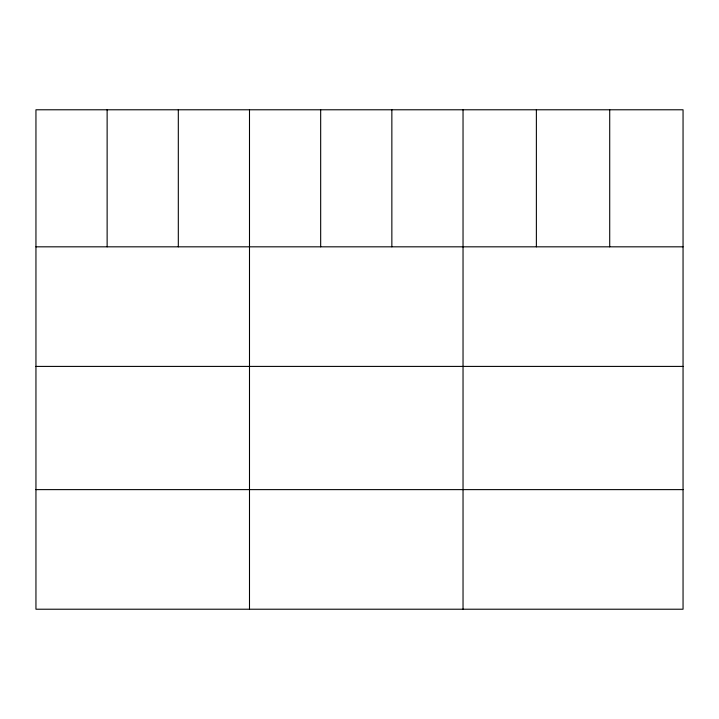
<?xml version="1.0" encoding="UTF-8"?>
<svg xmlns="http://www.w3.org/2000/svg" width="719" height="719" viewBox="0 0 719 719"><rect width="100%" height="100%" fill="white"/><g stroke="black" fill="none" stroke-linecap="round" stroke-linejoin="round"><path stroke-width="1.08" d="M683.05 246.824L683.05 609.218L35.95 609.218L35.95 109.782L683.05 109.782L683.05 246.824L35.95 246.824M35.95 366.411L683.05 366.411M35.95 489.621L683.05 489.621M609.712 109.782L609.712 246.824M536.374 109.782L536.374 246.824M463.036 109.782L463.036 609.218M391.855 109.782L391.855 246.824M320.674 109.782L320.674 246.824M249.493 109.782L249.493 609.218M178.312 109.782L178.312 246.824M107.131 109.782L107.131 246.824"/></g></svg>
